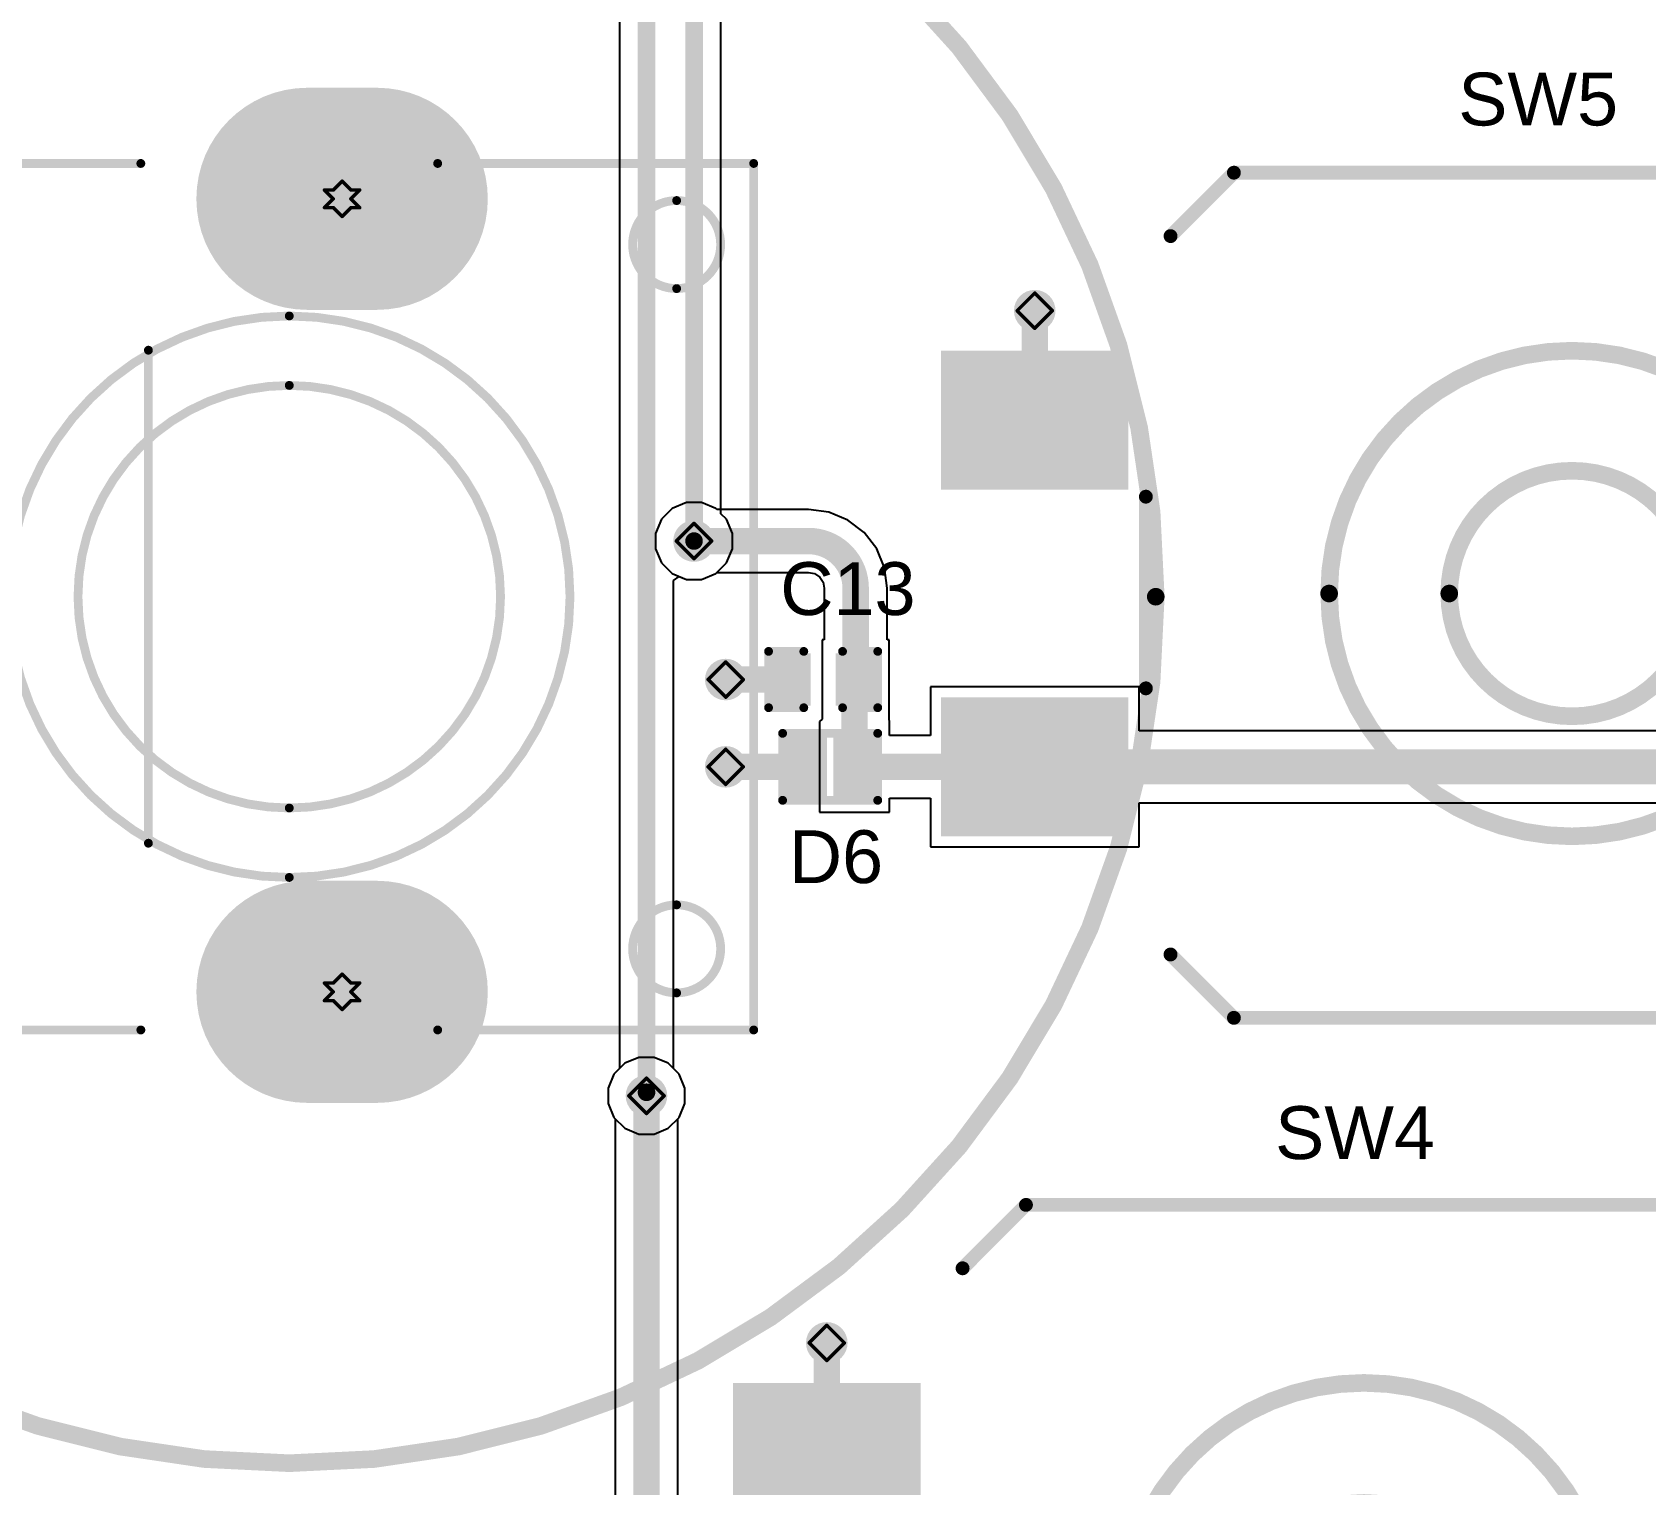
# Model space of a CAD drawing. Header units: inches. Extents: x -4 to 238, y -5 to 115.
# Drawn here: x 73.89 to 97.17, y 12.93 to 33.88 of the extents above; entities that cross this region are included whole.
import ezdxf

# ---------------------------------------------------------------- set-up
doc = ezdxf.new("R2010")
doc.units = ezdxf.units.IN
for name, color, linetype in [('Bottom Layer', 5, 'Continuous'), ('Bottom Solder', 6, 'Continuous'), ('Drill Drawing', 1, 'Continuous'), ('Mechanical 13', 56, 'Continuous'), ('Multi-Layer', 9, 'Continuous'), ('Pad Holes', 156, 'Continuous'), ('Top Layer', 1, 'Continuous'), ('Top Overlay', 2, 'Continuous'), ('Top Paste', 8, 'Continuous'), ('Top Solder', 216, 'Continuous'), ('Via Holes', 16, 'Continuous')]:
    doc.layers.add(name, color=color, linetype=linetype)
doc.styles.add('Arial', font='', dxfattribs={"height": 0.2})
doc.styles.get('Arial').set_extended_font_data('Arial')

# ---------------------------------------------------------------- blocks, each defined once
blk = doc.blocks.new('TL3300CF160Q__10')
at = {"layer": 'Top Layer'}
for points in [[(-6.5, 1.6), (-9, 1.6), (-9, 3.4), (-6.5, 3.4)], [(9, 1.6), (6.5, 1.6), (6.5, 3.4), (9, 3.4)], [(-6.5, -3.4), (-9, -3.4), (-9, -1.6), (-6.5, -1.6)], [(9, -3.4), (6.5, -3.4), (6.5, -1.6), (9, -1.6)]]:
    blk.add_hatch(color=1, dxfattribs=at).paths.add_polyline_path(points)
at = {"layer": 'Top Paste'}
for points in [[(-6.5, 1.6), (-9, 1.6), (-9, 3.4), (-6.5, 3.4)], [(9, 1.6), (6.5, 1.6), (6.5, 3.4), (9, 3.4)], [(-6.5, -3.4), (-9, -3.4), (-9, -1.6), (-6.5, -1.6)], [(9, -3.4), (6.5, -3.4), (6.5, -1.6), (9, -1.6)]]:
    blk.add_hatch(color=8, dxfattribs=at).paths.add_polyline_path(points)
at = {"layer": 'Top Solder'}
for points in [[(-6.398, 1.498), (-9.102, 1.498), (-9.102, 3.502), (-6.398, 3.502)], [(9.102, 1.498), (6.398, 1.498), (6.398, 3.502), (9.102, 3.502)], [(-6.398, -3.502), (-9.102, -3.502), (-9.102, -1.498), (-6.398, -1.498)], [(9.102, -3.502), (6.398, -3.502), (6.398, -1.498), (9.102, -1.498)]]:
    blk.add_hatch(color=216, dxfattribs=at).paths.add_polyline_path(points)
at = {"layer": 'Top Overlay'}
for points in [[(-4.953, 6.121, 0.2, 0.2, 0), (-5.867, 5.207, 0.2, 0.2, 0)], [(4.877, 6.121, 0.2, 0.2, 0), (-4.953, 6.121, 0.2, 0.2, 0)], [(5.791, 5.207, 0.2, 0.2, 0), (4.877, 6.121, 0.2, 0.2, 0)], [(-6.96, 3.785, 0.2, 0.2, 0), (-7.214, 3.785, 0.2, 0.2, 0)], [(-7.087, 3.658, 0.2, 0.2, 0), (-7.214, 3.785, 0.2, 0.2, 0)], [(-6.96, 3.785, 0.2, 0.2, 0), (-7.087, 3.658, 0.2, 0.2, 0)], [(-6.121, 1.342, 0.2, 0.2, 0), (-6.121, -1.295, 0.2, 0.2, 0)], [(6.147, 1.368, 0.2, 0.2, 0), (6.147, -1.397, 0.2, 0.2, 0)], [(-4.953, -6.071, 0.2, 0.2, 0), (-5.867, -5.156, 0.2, 0.2, 0)], [(5.791, -5.156, 0.2, 0.2, 0), (4.877, -6.071, 0.2, 0.2, 0)], [(4.877, -6.071, 0.2, 0.2, 0), (-4.953, -6.071, 0.2, 0.2, 0)]]:
    blk.add_lwpolyline(points, format="xyseb", dxfattribs=at)
for points in [[(-5.003, 6.121, 0.1, 0.1, 1), (-4.903, 6.121, 0.1, 0.1, 1)], [(-5.003, 6.121, 0.1, 0.1, 1), (-4.903, 6.121, 0.1, 0.1, 1)], [(4.827, 6.121, 0.1, 0.1, 1), (4.927, 6.121, 0.1, 0.1, 1)], [(4.827, 6.121, 0.1, 0.1, 1), (4.927, 6.121, 0.1, 0.1, 1)], [(-5.917, 5.207, 0.1, 0.1, 1), (-5.817, 5.207, 0.1, 0.1, 1)], [(5.741, 5.207, 0.1, 0.1, 1), (5.841, 5.207, 0.1, 0.1, 1)], [(-7.264, 3.785, 0.1, 0.1, 1), (-7.164, 3.785, 0.1, 0.1, 1)], [(-7.264, 3.785, 0.1, 0.1, 1), (-7.164, 3.785, 0.1, 0.1, 1)], [(-7.137, 3.658, 0.1, 0.1, 1), (-7.037, 3.658, 0.1, 0.1, 1)], [(-7.137, 3.658, 0.1, 0.1, 1), (-7.037, 3.658, 0.1, 0.1, 1)], [(-7.01, 3.785, 0.1, 0.1, 1), (-6.91, 3.785, 0.1, 0.1, 1)], [(-7.01, 3.785, 0.1, 0.1, 1), (-6.91, 3.785, 0.1, 0.1, 1)], [(3.503, 0, 0.254, 0.254, 1), (-3.503, 0, 0.254, 0.254, 1)], [(1.771, 0, 0.254, 0.254, 1), (-1.771, 0, 0.254, 0.254, 1)], [(-6.171, 1.342, 0.1, 0.1, 1), (-6.071, 1.342, 0.1, 0.1, 1)], [(6.097, 1.368, 0.1, 0.1, 1), (6.197, 1.368, 0.1, 0.1, 1)], [(-3.567, 0, 0.127, 0.127, 1), (-3.44, 0, 0.127, 0.127, 1)], [(-1.834, 0, 0.127, 0.127, 1), (-1.707, 0, 0.127, 0.127, 1)], [(1.707, 0, 0.127, 0.127, 1), (1.834, 0, 0.127, 0.127, 1)], [(3.44, 0, 0.127, 0.127, 1), (3.567, 0, 0.127, 0.127, 1)], [(-6.171, -1.295, 0.1, 0.1, 1), (-6.071, -1.295, 0.1, 0.1, 1)], [(6.097, -1.397, 0.1, 0.1, 1), (6.197, -1.397, 0.1, 0.1, 1)], [(-5.917, -5.156, 0.1, 0.1, 1), (-5.817, -5.156, 0.1, 0.1, 1)], [(5.741, -5.156, 0.1, 0.1, 1), (5.841, -5.156, 0.1, 0.1, 1)], [(-5.003, -6.071, 0.1, 0.1, 1), (-4.903, -6.071, 0.1, 0.1, 1)], [(-5.003, -6.071, 0.1, 0.1, 1), (-4.903, -6.071, 0.1, 0.1, 1)], [(4.827, -6.071, 0.1, 0.1, 1), (4.927, -6.071, 0.1, 0.1, 1)], [(4.827, -6.071, 0.1, 0.1, 1), (4.927, -6.071, 0.1, 0.1, 1)]]:
    blk.add_lwpolyline(points, format="xyseb", close=True, dxfattribs=at)
blk = doc.blocks.new('TL3300CF160Q__11')
at = {"layer": 'Top Layer'}
for points in [[(-6.5, 1.6), (-9, 1.6), (-9, 3.4), (-6.5, 3.4)], [(9, 1.6), (6.5, 1.6), (6.5, 3.4), (9, 3.4)], [(-6.5, -3.4), (-9, -3.4), (-9, -1.6), (-6.5, -1.6)], [(9, -3.4), (6.5, -3.4), (6.5, -1.6), (9, -1.6)]]:
    blk.add_hatch(color=1, dxfattribs=at).paths.add_polyline_path(points)
at = {"layer": 'Top Paste'}
for points in [[(-6.5, 1.6), (-9, 1.6), (-9, 3.4), (-6.5, 3.4)], [(9, 1.6), (6.5, 1.6), (6.5, 3.4), (9, 3.4)], [(-6.5, -3.4), (-9, -3.4), (-9, -1.6), (-6.5, -1.6)], [(9, -3.4), (6.5, -3.4), (6.5, -1.6), (9, -1.6)]]:
    blk.add_hatch(color=8, dxfattribs=at).paths.add_polyline_path(points)
at = {"layer": 'Top Solder'}
for points in [[(-6.398, 1.498), (-9.102, 1.498), (-9.102, 3.502), (-6.398, 3.502)], [(9.102, 1.498), (6.398, 1.498), (6.398, 3.502), (9.102, 3.502)], [(-6.398, -3.502), (-9.102, -3.502), (-9.102, -1.498), (-6.398, -1.498)], [(9.102, -3.502), (6.398, -3.502), (6.398, -1.498), (9.102, -1.498)]]:
    blk.add_hatch(color=216, dxfattribs=at).paths.add_polyline_path(points)
at = {"layer": 'Top Overlay'}
for points in [[(-4.953, 6.121, 0.2, 0.2, 0), (-5.867, 5.207, 0.2, 0.2, 0)], [(4.877, 6.121, 0.2, 0.2, 0), (-4.953, 6.121, 0.2, 0.2, 0)], [(5.791, 5.207, 0.2, 0.2, 0), (4.877, 6.121, 0.2, 0.2, 0)], [(-6.96, 3.785, 0.2, 0.2, 0), (-7.214, 3.785, 0.2, 0.2, 0)], [(-7.087, 3.658, 0.2, 0.2, 0), (-7.214, 3.785, 0.2, 0.2, 0)], [(-6.96, 3.785, 0.2, 0.2, 0), (-7.087, 3.658, 0.2, 0.2, 0)], [(-6.121, 1.342, 0.2, 0.2, 0), (-6.121, -1.295, 0.2, 0.2, 0)], [(6.147, 1.368, 0.2, 0.2, 0), (6.147, -1.397, 0.2, 0.2, 0)], [(-4.953, -6.071, 0.2, 0.2, 0), (-5.867, -5.156, 0.2, 0.2, 0)], [(5.791, -5.156, 0.2, 0.2, 0), (4.877, -6.071, 0.2, 0.2, 0)], [(4.877, -6.071, 0.2, 0.2, 0), (-4.953, -6.071, 0.2, 0.2, 0)]]:
    blk.add_lwpolyline(points, format="xyseb", dxfattribs=at)
for points in [[(-5.003, 6.121, 0.1, 0.1, 1), (-4.903, 6.121, 0.1, 0.1, 1)], [(-5.003, 6.121, 0.1, 0.1, 1), (-4.903, 6.121, 0.1, 0.1, 1)], [(4.827, 6.121, 0.1, 0.1, 1), (4.927, 6.121, 0.1, 0.1, 1)], [(4.827, 6.121, 0.1, 0.1, 1), (4.927, 6.121, 0.1, 0.1, 1)], [(-5.917, 5.207, 0.1, 0.1, 1), (-5.817, 5.207, 0.1, 0.1, 1)], [(5.741, 5.207, 0.1, 0.1, 1), (5.841, 5.207, 0.1, 0.1, 1)], [(-7.264, 3.785, 0.1, 0.1, 1), (-7.164, 3.785, 0.1, 0.1, 1)], [(-7.264, 3.785, 0.1, 0.1, 1), (-7.164, 3.785, 0.1, 0.1, 1)], [(-7.137, 3.658, 0.1, 0.1, 1), (-7.037, 3.658, 0.1, 0.1, 1)], [(-7.137, 3.658, 0.1, 0.1, 1), (-7.037, 3.658, 0.1, 0.1, 1)], [(-7.01, 3.785, 0.1, 0.1, 1), (-6.91, 3.785, 0.1, 0.1, 1)], [(-7.01, 3.785, 0.1, 0.1, 1), (-6.91, 3.785, 0.1, 0.1, 1)], [(3.503, 0, 0.254, 0.254, 1), (-3.503, 0, 0.254, 0.254, 1)], [(1.771, 0, 0.254, 0.254, 1), (-1.771, 0, 0.254, 0.254, 1)], [(-6.171, 1.342, 0.1, 0.1, 1), (-6.071, 1.342, 0.1, 0.1, 1)], [(6.097, 1.368, 0.1, 0.1, 1), (6.197, 1.368, 0.1, 0.1, 1)], [(-3.567, 0, 0.127, 0.127, 1), (-3.44, 0, 0.127, 0.127, 1)], [(-1.834, 0, 0.127, 0.127, 1), (-1.707, 0, 0.127, 0.127, 1)], [(1.707, 0, 0.127, 0.127, 1), (1.834, 0, 0.127, 0.127, 1)], [(3.44, 0, 0.127, 0.127, 1), (3.567, 0, 0.127, 0.127, 1)], [(-6.171, -1.295, 0.1, 0.1, 1), (-6.071, -1.295, 0.1, 0.1, 1)], [(6.097, -1.397, 0.1, 0.1, 1), (6.197, -1.397, 0.1, 0.1, 1)], [(-5.917, -5.156, 0.1, 0.1, 1), (-5.817, -5.156, 0.1, 0.1, 1)], [(5.741, -5.156, 0.1, 0.1, 1), (5.841, -5.156, 0.1, 0.1, 1)], [(-5.003, -6.071, 0.1, 0.1, 1), (-4.903, -6.071, 0.1, 0.1, 1)], [(-5.003, -6.071, 0.1, 0.1, 1), (-4.903, -6.071, 0.1, 0.1, 1)], [(4.827, -6.071, 0.1, 0.1, 1), (4.927, -6.071, 0.1, 0.1, 1)], [(4.827, -6.071, 0.1, 0.1, 1), (4.927, -6.071, 0.1, 0.1, 1)]]:
    blk.add_lwpolyline(points, format="xyseb", close=True, dxfattribs=at)
blk = doc.blocks.new('PEC11R_4215F_N0024_12')
at = {"layer": 'Bottom Layer'}
h = blk.add_hatch(color=5, dxfattribs=at)
edge = h.paths.add_edge_path()
edge.add_arc((-5.72, 4.25), 1.5, 0, 180)
edge.add_line((-7.22, 4.25), (-7.22, 3.25))
edge.add_arc((-5.72, 3.25), 1.5, 180, 360)
edge.add_line((-4.22, 3.25), (-4.22, 4.25))
h = blk.add_hatch(color=5, dxfattribs=at)
edge = h.paths.add_edge_path()
edge.add_arc((5.72, 3.25), 1.5, 180, 360)
edge.add_line((7.22, 3.25), (7.22, 4.25))
edge.add_arc((5.72, 4.25), 1.5, 0, 180)
edge.add_line((4.22, 4.25), (4.22, 3.25))
h = blk.add_hatch(color=5, dxfattribs=at)
edge = h.paths.add_edge_path()
edge.add_arc((-2.52, -3.75), 0.9, 0, 360)
h = blk.add_hatch(color=5, dxfattribs=at)
edge = h.paths.add_edge_path()
edge.add_arc((-0.02, -3.75), 0.9, 0, 360)
h = blk.add_hatch(color=5, dxfattribs=at)
edge = h.paths.add_edge_path()
edge.add_arc((2.52, -3.75), 0.9, 0, 360)
at = {"layer": 'Bottom Solder'}
h = blk.add_hatch(color=6, dxfattribs=at)
edge = h.paths.add_edge_path()
edge.add_arc((-5.72, 4.25), 1.602, 0, 180)
edge.add_line((-7.322, 4.25), (-7.322, 3.25))
edge.add_arc((-5.72, 3.25), 1.602, 180, 360)
edge.add_line((-4.118, 3.25), (-4.118, 4.25))
h = blk.add_hatch(color=6, dxfattribs=at)
edge = h.paths.add_edge_path()
edge.add_arc((5.72, 3.25), 1.602, 180, 360)
edge.add_line((7.322, 3.25), (7.322, 4.25))
edge.add_arc((5.72, 4.25), 1.602, 0, 180)
edge.add_line((4.118, 4.25), (4.118, 3.25))
h = blk.add_hatch(color=6, dxfattribs=at)
edge = h.paths.add_edge_path()
edge.add_arc((-2.52, -3.75), 1.002, 0, 360)
h = blk.add_hatch(color=6, dxfattribs=at)
edge = h.paths.add_edge_path()
edge.add_arc((-0.02, -3.75), 1.002, 0, 360)
h = blk.add_hatch(color=6, dxfattribs=at)
edge = h.paths.add_edge_path()
edge.add_arc((2.52, -3.75), 1.002, 0, 360)
at = {"layer": 'Multi-Layer'}
h = blk.add_hatch(color=9, dxfattribs=at)
edge = h.paths.add_edge_path()
edge.add_arc((-5.72, 4.25), 1.5, 0, 180)
edge.add_line((-7.22, 4.25), (-7.22, 3.25))
edge.add_arc((-5.72, 3.25), 1.5, 180, 360)
edge.add_line((-4.22, 3.25), (-4.22, 4.25))
h = blk.add_hatch(color=9, dxfattribs=at)
edge = h.paths.add_edge_path()
edge.add_arc((5.72, 3.25), 1.5, 180, 360)
edge.add_line((7.22, 3.25), (7.22, 4.25))
edge.add_arc((5.72, 4.25), 1.5, 0, 180)
edge.add_line((4.22, 4.25), (4.22, 3.25))
h = blk.add_hatch(color=9, dxfattribs=at)
edge = h.paths.add_edge_path()
edge.add_arc((-2.52, -3.75), 0.9, 0, 360)
h = blk.add_hatch(color=9, dxfattribs=at)
edge = h.paths.add_edge_path()
edge.add_arc((-0.02, -3.75), 0.9, 0, 360)
h = blk.add_hatch(color=9, dxfattribs=at)
edge = h.paths.add_edge_path()
edge.add_arc((2.52, -3.75), 0.9, 0, 360)
at = {"layer": 'Pad Holes'}
h = blk.add_hatch(color=7, dxfattribs=at)
edge = h.paths.add_edge_path()
edge.add_arc((-5.72, 4.15), 1.1, 0, 180)
edge.add_line((-6.82, 4.15), (-6.82, 3.35))
edge.add_arc((-5.72, 3.35), 1.1, 180, 360)
edge.add_line((-4.62, 3.35), (-4.62, 4.15))
h = blk.add_hatch(color=7, dxfattribs=at)
edge = h.paths.add_edge_path()
edge.add_arc((5.72, 3.35), 1.1, 180, 360)
edge.add_line((6.82, 3.35), (6.82, 4.15))
edge.add_arc((5.72, 4.15), 1.1, 0, 180)
edge.add_line((4.62, 4.15), (4.62, 3.35))
h = blk.add_hatch(color=7, dxfattribs=at)
edge = h.paths.add_edge_path()
edge.add_arc((-2.52, -3.75), 0.6, 0, 360)
h = blk.add_hatch(color=7, dxfattribs=at)
edge = h.paths.add_edge_path()
edge.add_arc((-0.02, -3.75), 0.6, 0, 360)
h = blk.add_hatch(color=7, dxfattribs=at)
edge = h.paths.add_edge_path()
edge.add_arc((2.52, -3.75), 0.6, 0, 360)
at = {"layer": 'Top Layer'}
h = blk.add_hatch(color=1, dxfattribs=at)
edge = h.paths.add_edge_path()
edge.add_arc((-5.72, 4.25), 1.5, 0, 180)
edge.add_line((-7.22, 4.25), (-7.22, 3.25))
edge.add_arc((-5.72, 3.25), 1.5, 180, 360)
edge.add_line((-4.22, 3.25), (-4.22, 4.25))
h = blk.add_hatch(color=1, dxfattribs=at)
edge = h.paths.add_edge_path()
edge.add_arc((5.72, 3.25), 1.5, 180, 360)
edge.add_line((7.22, 3.25), (7.22, 4.25))
edge.add_arc((5.72, 4.25), 1.5, 0, 180)
edge.add_line((4.22, 4.25), (4.22, 3.25))
h = blk.add_hatch(color=1, dxfattribs=at)
edge = h.paths.add_edge_path()
edge.add_arc((-2.52, -3.75), 0.9, 0, 360)
h = blk.add_hatch(color=1, dxfattribs=at)
edge = h.paths.add_edge_path()
edge.add_arc((-0.02, -3.75), 0.9, 0, 360)
h = blk.add_hatch(color=1, dxfattribs=at)
edge = h.paths.add_edge_path()
edge.add_arc((2.52, -3.75), 0.9, 0, 360)
at = {"layer": 'Top Solder'}
h = blk.add_hatch(color=216, dxfattribs=at)
edge = h.paths.add_edge_path()
edge.add_arc((-5.72, 4.25), 1.602, 0, 180)
edge.add_line((-7.322, 4.25), (-7.322, 3.25))
edge.add_arc((-5.72, 3.25), 1.602, 180, 360)
edge.add_line((-4.118, 3.25), (-4.118, 4.25))
h = blk.add_hatch(color=216, dxfattribs=at)
edge = h.paths.add_edge_path()
edge.add_arc((5.72, 3.25), 1.602, 180, 360)
edge.add_line((7.322, 3.25), (7.322, 4.25))
edge.add_arc((5.72, 4.25), 1.602, 0, 180)
edge.add_line((4.118, 4.25), (4.118, 3.25))
h = blk.add_hatch(color=216, dxfattribs=at)
edge = h.paths.add_edge_path()
edge.add_arc((-2.52, -3.75), 1.002, 0, 360)
h = blk.add_hatch(color=216, dxfattribs=at)
edge = h.paths.add_edge_path()
edge.add_arc((-0.02, -3.75), 1.002, 0, 360)
h = blk.add_hatch(color=216, dxfattribs=at)
edge = h.paths.add_edge_path()
edge.add_arc((2.52, -3.75), 1.002, 0, 360)
at = {"layer": 'Top Overlay'}
for points in [[(6.27, 9.688, 0.127, 0.127, 0), (-6.23, 9.688, 0.127, 0.127, 0)], [(-6.23, 5.129, 0.127, 0.127, 0), (-6.23, 9.688, 0.127, 0.127, 0)], [(6.27, 5.129, 0.127, 0.127, 0), (6.27, 9.688, 0.127, 0.127, 0)], [(3.576, 0.956, 0.127, 0.127, 0), (-3.536, 0.956, 0.127, 0.127, 0)], [(-6.23, -3.712, 0.127, 0.127, 0), (-6.23, 0.847, 0.127, 0.127, 0)], [(6.27, -3.712, 0.127, 0.127, 0), (6.27, 0.847, 0.127, 0.127, 0)], [(-3.658, -3.712, 0.127, 0.127, 0), (-6.23, -3.712, 0.127, 0.127, 0)], [(6.27, -3.712, 0.127, 0.127, 0), (3.886, -3.712, 0.127, 0.127, 0)]]:
    blk.add_lwpolyline(points, format="xyseb", dxfattribs=at)
for points in [[(-6.262, 9.688, 0.0635, 0.0635, 1), (-6.198, 9.688, 0.0635, 0.0635, 1)], [(-6.262, 9.688, 0.0635, 0.0635, 1), (-6.198, 9.688, 0.0635, 0.0635, 1)], [(6.238, 9.688, 0.0635, 0.0635, 1), (6.302, 9.688, 0.0635, 0.0635, 1)], [(6.238, 9.688, 0.0635, 0.0635, 1), (6.302, 9.688, 0.0635, 0.0635, 1)], [(-4.425, 8.576, 0.127, 0.127, 1), (-5.695, 8.576, 0.127, 0.127, 1)], [(5.735, 8.576, 0.127, 0.127, 1), (4.465, 8.576, 0.127, 0.127, 1)], [(-5.727, 8.576, 0.0635, 0.0635, 1), (-5.663, 8.576, 0.0635, 0.0635, 1)], [(-4.457, 8.576, 0.0635, 0.0635, 1), (-4.393, 8.576, 0.0635, 0.0635, 1)], [(4.433, 8.576, 0.0635, 0.0635, 1), (4.497, 8.576, 0.0635, 0.0635, 1)], [(5.703, 8.576, 0.0635, 0.0635, 1), (5.767, 8.576, 0.0635, 0.0635, 1)], [(4.07, 2.988, 0.127, 0.127, 1), (-4.03, 2.988, 0.127, 0.127, 1)], [(3.068, 2.988, 0.127, 0.127, 1), (-3.028, 2.988, 0.127, 0.127, 1)], [(-6.262, 5.129, 0.0635, 0.0635, 1), (-6.198, 5.129, 0.0635, 0.0635, 1)], [(6.238, 5.129, 0.0635, 0.0635, 1), (6.302, 5.129, 0.0635, 0.0635, 1)], [(-4.062, 2.988, 0.0635, 0.0635, 1), (-3.998, 2.988, 0.0635, 0.0635, 1)], [(-3.06, 2.988, 0.0635, 0.0635, 1), (-2.996, 2.988, 0.0635, 0.0635, 1)], [(3.036, 2.988, 0.0635, 0.0635, 1), (3.1, 2.988, 0.0635, 0.0635, 1)], [(4.038, 2.988, 0.0635, 0.0635, 1), (4.102, 2.988, 0.0635, 0.0635, 1)], [(-3.568, 0.956, 0.0635, 0.0635, 1), (-3.504, 0.956, 0.0635, 0.0635, 1)], [(3.544, 0.956, 0.0635, 0.0635, 1), (3.608, 0.956, 0.0635, 0.0635, 1)], [(-6.262, 0.847, 0.0635, 0.0635, 1), (-6.198, 0.847, 0.0635, 0.0635, 1)], [(6.238, 0.847, 0.0635, 0.0635, 1), (6.302, 0.847, 0.0635, 0.0635, 1)], [(-4.425, -2.6, 0.127, 0.127, 1), (-5.695, -2.6, 0.127, 0.127, 1)], [(5.735, -2.6, 0.127, 0.127, 1), (4.465, -2.6, 0.127, 0.127, 1)], [(-5.727, -2.6, 0.0635, 0.0635, 1), (-5.663, -2.6, 0.0635, 0.0635, 1)], [(-4.457, -2.6, 0.0635, 0.0635, 1), (-4.393, -2.6, 0.0635, 0.0635, 1)], [(4.433, -2.6, 0.0635, 0.0635, 1), (4.497, -2.6, 0.0635, 0.0635, 1)], [(5.703, -2.6, 0.0635, 0.0635, 1), (5.767, -2.6, 0.0635, 0.0635, 1)], [(-6.262, -3.712, 0.0635, 0.0635, 1), (-6.198, -3.712, 0.0635, 0.0635, 1)], [(-6.262, -3.712, 0.0635, 0.0635, 1), (-6.198, -3.712, 0.0635, 0.0635, 1)], [(-3.689, -3.712, 0.0635, 0.0635, 1), (-3.626, -3.712, 0.0635, 0.0635, 1)], [(3.854, -3.712, 0.0635, 0.0635, 1), (3.918, -3.712, 0.0635, 0.0635, 1)], [(6.238, -3.712, 0.0635, 0.0635, 1), (6.302, -3.712, 0.0635, 0.0635, 1)], [(6.238, -3.712, 0.0635, 0.0635, 1), (6.302, -3.712, 0.0635, 0.0635, 1)]]:
    blk.add_lwpolyline(points, format="xyseb", close=True, dxfattribs=at)
blk = doc.blocks.new('SOD_882_B__D___________61')
at = {"layer": 'Top Layer'}
for points in [[(-0.1, -0.4), (-0.6, -0.4), (-0.6, 0.4), (-0.1, 0.4)], [(0.6, -0.4), (0.1, -0.4), (0.1, 0.4), (0.6, 0.4)]]:
    blk.add_hatch(color=1, dxfattribs=at).paths.add_polyline_path(points)
at = {"layer": 'Top Paste'}
for points in [[(-0.1, -0.4), (-0.6, -0.4), (-0.6, 0.4), (-0.1, 0.4)], [(0.6, -0.4), (0.1, -0.4), (0.1, 0.4), (0.6, 0.4)]]:
    blk.add_hatch(color=8, dxfattribs=at).paths.add_polyline_path(points)
at = {"layer": 'Top Solder'}
for points in [[(-0.045, -0.455), (-0.655, -0.455), (-0.655, 0.455), (-0.045, 0.455)], [(0.655, -0.455), (0.045, -0.455), (0.045, 0.455), (0.655, 0.455)]]:
    blk.add_hatch(color=216, dxfattribs=at).paths.add_polyline_path(points)
at = {"layer": 'Top Overlay'}
for points in [[(-0.686, 0.483, 0.127, 0.127, 0), (0.686, 0.483, 0.127, 0.127, 0)], [(-0.686, -0.483, 0.127, 0.127, 0), (-0.686, 0.483, 0.127, 0.127, 0)], [(0.686, -0.483, 0.127, 0.127, 0), (0.686, 0.483, 0.127, 0.127, 0)], [(-0.686, -0.483, 0.127, 0.127, 0), (0.686, -0.483, 0.127, 0.127, 0)]]:
    blk.add_lwpolyline(points, format="xyseb", dxfattribs=at)
for points in [[(-0.718, 0.483, 0.0635, 0.0635, 1), (-0.654, 0.483, 0.0635, 0.0635, 1)], [(-0.718, 0.483, 0.0635, 0.0635, 1), (-0.654, 0.483, 0.0635, 0.0635, 1)], [(0.654, 0.483, 0.0635, 0.0635, 1), (0.718, 0.483, 0.0635, 0.0635, 1)], [(0.654, 0.483, 0.0635, 0.0635, 1), (0.718, 0.483, 0.0635, 0.0635, 1)], [(-0.718, -0.483, 0.0635, 0.0635, 1), (-0.654, -0.483, 0.0635, 0.0635, 1)], [(-0.718, -0.483, 0.0635, 0.0635, 1), (-0.654, -0.483, 0.0635, 0.0635, 1)], [(0.654, -0.483, 0.0635, 0.0635, 1), (0.718, -0.483, 0.0635, 0.0635, 1)], [(0.654, -0.483, 0.0635, 0.0635, 1), (0.718, -0.483, 0.0635, 0.0635, 1)]]:
    blk.add_lwpolyline(points, format="xyseb", close=True, dxfattribs=at)
blk = doc.blocks.new('C___0402_69')
at = {"layer": 'Top Layer'}
for points in [[(-0.699, -0.318), (-0.699, 0.318), (-0.241, 0.318), (-0.241, -0.318)], [(0.241, -0.318), (0.241, 0.318), (0.699, 0.318), (0.699, -0.318)]]:
    blk.add_hatch(color=1, dxfattribs=at).paths.add_polyline_path(points)
at = {"layer": 'Top Paste'}
for points in [[(-0.699, -0.318), (-0.699, 0.318), (-0.241, 0.318), (-0.241, -0.318)], [(0.241, -0.318), (0.241, 0.318), (0.699, 0.318), (0.699, -0.318)]]:
    blk.add_hatch(color=8, dxfattribs=at).paths.add_polyline_path(points)
at = {"layer": 'Top Solder'}
for points in [[(-0.759, -0.377), (-0.759, 0.377), (-0.181, 0.377), (-0.181, -0.377)], [(0.181, -0.377), (0.181, 0.377), (0.758, 0.377), (0.758, -0.377)]]:
    blk.add_hatch(color=216, dxfattribs=at).paths.add_polyline_path(points)
at = {"layer": 'Top Overlay'}
for points in [[(-0.787, 0.406, 0.127, 0.127, 0), (-0.279, 0.406, 0.127, 0.127, 0)], [(-0.787, -0.406, 0.127, 0.127, 0), (-0.787, 0.406, 0.127, 0.127, 0)], [(0.279, 0.406, 0.127, 0.127, 0), (0.787, 0.406, 0.127, 0.127, 0)], [(0.787, -0.406, 0.127, 0.127, 0), (0.787, 0.406, 0.127, 0.127, 0)], [(-0.787, -0.406, 0.127, 0.127, 0), (-0.279, -0.406, 0.127, 0.127, 0)], [(0.279, -0.406, 0.127, 0.127, 0), (0.787, -0.406, 0.127, 0.127, 0)]]:
    blk.add_lwpolyline(points, format="xyseb", dxfattribs=at)
for points in [[(-0.819, 0.406, 0.0635, 0.0635, 1), (-0.756, 0.406, 0.0635, 0.0635, 1)], [(-0.819, 0.406, 0.0635, 0.0635, 1), (-0.756, 0.406, 0.0635, 0.0635, 1)], [(-0.311, 0.406, 0.0635, 0.0635, 1), (-0.248, 0.406, 0.0635, 0.0635, 1)], [(0.248, 0.406, 0.0635, 0.0635, 1), (0.311, 0.406, 0.0635, 0.0635, 1)], [(0.756, 0.406, 0.0635, 0.0635, 1), (0.819, 0.406, 0.0635, 0.0635, 1)], [(0.756, 0.406, 0.0635, 0.0635, 1), (0.819, 0.406, 0.0635, 0.0635, 1)], [(-0.819, -0.406, 0.0635, 0.0635, 1), (-0.756, -0.406, 0.0635, 0.0635, 1)], [(-0.819, -0.406, 0.0635, 0.0635, 1), (-0.756, -0.406, 0.0635, 0.0635, 1)], [(-0.311, -0.406, 0.0635, 0.0635, 1), (-0.248, -0.406, 0.0635, 0.0635, 1)], [(0.248, -0.406, 0.0635, 0.0635, 1), (0.311, -0.406, 0.0635, 0.0635, 1)], [(0.756, -0.406, 0.0635, 0.0635, 1), (0.819, -0.406, 0.0635, 0.0635, 1)], [(0.756, -0.406, 0.0635, 0.0635, 1), (0.819, -0.406, 0.0635, 0.0635, 1)]]:
    blk.add_lwpolyline(points, format="xyseb", close=True, dxfattribs=at)

msp = doc.modelspace()

# ---------------------------------------------------------------- hatches: boundary and pattern name
at = {"layer": 'Bottom Layer'}
h = msp.add_hatch(color=5, dxfattribs=at)
edge = h.paths.add_edge_path()
edge.add_arc((88.354, 29.866), 0.3, 0, 360)
h = msp.add_hatch(color=5, dxfattribs=at)
edge = h.paths.add_edge_path()
edge.add_arc((83.439, 26.543), 0.3, 0, 360)
h = msp.add_hatch(color=5, dxfattribs=at)
edge = h.paths.add_edge_path()
edge.add_arc((83.896, 24.545), 0.3, 0, 360)
h = msp.add_hatch(color=5, dxfattribs=at)
edge = h.paths.add_edge_path()
edge.add_arc((83.896, 23.286), 0.3, 0, 360)
h = msp.add_hatch(color=5, dxfattribs=at)
edge = h.paths.add_edge_path()
edge.add_arc((82.753, 18.54), 0.3, 0, 360)
h = msp.add_hatch(color=5, dxfattribs=at)
edge = h.paths.add_edge_path()
edge.add_arc((85.354, 14.976), 0.3, 0, 360)
at = {"layer": 'Top Layer'}
h = msp.add_hatch(color=1, dxfattribs=at)
edge = h.paths.add_edge_path()
edge.add_arc((88.354, 29.866), 0.3, 0, 360)
h = msp.add_hatch(color=1, dxfattribs=at)
edge = h.paths.add_edge_path()
edge.add_arc((83.439, 26.543), 0.3, 0, 360)
h = msp.add_hatch(color=1, dxfattribs=at)
edge = h.paths.add_edge_path()
edge.add_arc((83.896, 24.545), 0.3, 0, 360)
h = msp.add_hatch(color=1, dxfattribs=at)
edge = h.paths.add_edge_path()
edge.add_arc((83.896, 23.286), 0.3, 0, 360)
h = msp.add_hatch(color=1, dxfattribs=at)
edge = h.paths.add_edge_path()
edge.add_arc((82.753, 18.54), 0.3, 0, 360)
h = msp.add_hatch(color=1, dxfattribs=at)
edge = h.paths.add_edge_path()
edge.add_arc((85.354, 14.976), 0.3, 0, 360)
at = {"layer": 'Via Holes'}
h = msp.add_hatch(color=7, dxfattribs=at)
edge = h.paths.add_edge_path()
edge.add_arc((88.354, 29.866), 0.15, 0, 360)
h = msp.add_hatch(color=7, dxfattribs=at)
edge = h.paths.add_edge_path()
edge.add_arc((83.439, 26.543), 0.15, 0, 360)
h = msp.add_hatch(color=7, dxfattribs=at)
edge = h.paths.add_edge_path()
edge.add_arc((83.896, 24.545), 0.15, 0, 360)
h = msp.add_hatch(color=7, dxfattribs=at)
edge = h.paths.add_edge_path()
edge.add_arc((83.896, 23.286), 0.15, 0, 360)
h = msp.add_hatch(color=7, dxfattribs=at)
edge = h.paths.add_edge_path()
edge.add_arc((82.753, 18.54), 0.15, 0, 360)
h = msp.add_hatch(color=7, dxfattribs=at)
edge = h.paths.add_edge_path()
edge.add_arc((85.354, 14.976), 0.15, 0, 360)

# ---------------------------------------------------------------- linework, layer by layer
at = {"layer": 'Bottom Layer'}
for p, q in [((83.827, 26.938), (83.827, 45.705)), ((82.365, 45.142), (82.365, 18.935)), ((83.909, 26.857), (83.827, 26.938)), ((83.993, 26.653), (83.909, 26.857)), ((83.993, 26.433), (83.993, 26.653)), ((83.909, 26.229), (83.993, 26.433)), ((83.549, 25.989), (83.753, 26.073)), ((83.753, 26.073), (83.909, 26.229)), ((83.142, 25.975), (83.226, 26.032)), ((83.142, 18.935), (83.142, 25.975)), ((83.226, 26.032), (83.329, 25.989)), ((83.329, 25.989), (83.549, 25.989)), ((82.284, 18.854), (82.199, 18.651)), ((82.365, 18.935), (82.284, 18.854)), ((83.223, 18.854), (83.142, 18.935)), ((83.307, 18.651), (83.223, 18.854)), ((82.199, 18.651), (82.199, 18.43)), ((83.307, 18.43), (83.307, 18.651)), ((82.199, 18.43), (82.284, 18.227)), ((83.223, 18.227), (83.307, 18.43)), ((82.284, 18.227), (82.439, 18.071)), ((83.067, 18.071), (83.223, 18.227)), ((82.439, 18.071), (82.643, 17.986)), ((82.643, 17.986), (82.863, 17.986)), ((82.863, 17.986), (83.067, 18.071))]:
    msp.add_line(p, q, dxfattribs=at)
for points in [[(83.439, 26.543, 0.254, 0.254, 0), (83.439, 45.705, 0.254, 0.254, 0)], [(82.753, 18.591, 0.254, 0.254, 0), (82.753, 45.142, 0.254, 0.254, 0)]]:
    msp.add_lwpolyline(points, format="xyseb", dxfattribs=at)
for points in [[(83.376, 26.543, 0.127, 0.127, 1), (83.502, 26.543, 0.127, 0.127, 1)], [(82.69, 18.591, 0.127, 0.127, 1), (82.817, 18.591, 0.127, 0.127, 1)]]:
    msp.add_lwpolyline(points, format="xyseb", close=True, dxfattribs=at)
at = {"layer": 'Drill Drawing'}
for points in [[(78.235, 31.607, 0.0508, 0.0508, 0), (78.362, 31.734, 0.0508, 0.0508, 0)], [(78.362, 31.734, 0.0508, 0.0508, 0), (78.489, 31.607, 0.0508, 0.0508, 0)], [(78.108, 31.607, 0.0508, 0.0508, 0), (78.235, 31.48, 0.0508, 0.0508, 0)], [(78.108, 31.607, 0.0508, 0.0508, 0), (78.235, 31.607, 0.0508, 0.0508, 0)], [(78.108, 31.353, 0.0508, 0.0508, 0), (78.235, 31.48, 0.0508, 0.0508, 0)], [(78.489, 31.607, 0.0508, 0.0508, 0), (78.616, 31.607, 0.0508, 0.0508, 0)], [(78.489, 31.48, 0.0508, 0.0508, 0), (78.616, 31.607, 0.0508, 0.0508, 0)], [(78.489, 31.48, 0.0508, 0.0508, 0), (78.616, 31.353, 0.0508, 0.0508, 0)], [(78.108, 31.353, 0.0508, 0.0508, 0), (78.235, 31.353, 0.0508, 0.0508, 0)], [(78.235, 31.353, 0.0508, 0.0508, 0), (78.362, 31.226, 0.0508, 0.0508, 0)], [(78.362, 31.226, 0.0508, 0.0508, 0), (78.489, 31.353, 0.0508, 0.0508, 0)], [(78.489, 31.353, 0.0508, 0.0508, 0), (78.616, 31.353, 0.0508, 0.0508, 0)], [(88.1, 29.866, 0.0508, 0.0508, 0), (88.354, 30.12, 0.0508, 0.0508, 0)], [(88.354, 30.12, 0.0508, 0.0508, 0), (88.608, 29.866, 0.0508, 0.0508, 0)], [(88.1, 29.866, 0.0508, 0.0508, 0), (88.354, 29.612, 0.0508, 0.0508, 0)], [(88.354, 29.612, 0.0508, 0.0508, 0), (88.608, 29.866, 0.0508, 0.0508, 0)], [(83.185, 26.543, 0.0508, 0.0508, 0), (83.439, 26.797, 0.0508, 0.0508, 0)], [(83.439, 26.797, 0.0508, 0.0508, 0), (83.693, 26.543, 0.0508, 0.0508, 0)], [(83.185, 26.543, 0.0508, 0.0508, 0), (83.439, 26.289, 0.0508, 0.0508, 0)], [(83.439, 26.289, 0.0508, 0.0508, 0), (83.693, 26.543, 0.0508, 0.0508, 0)], [(83.642, 24.545, 0.0508, 0.0508, 0), (83.896, 24.799, 0.0508, 0.0508, 0)], [(83.896, 24.799, 0.0508, 0.0508, 0), (84.15, 24.545, 0.0508, 0.0508, 0)], [(83.642, 24.545, 0.0508, 0.0508, 0), (83.896, 24.291, 0.0508, 0.0508, 0)], [(83.896, 24.291, 0.0508, 0.0508, 0), (84.15, 24.545, 0.0508, 0.0508, 0)], [(83.642, 23.286, 0.0508, 0.0508, 0), (83.896, 23.54, 0.0508, 0.0508, 0)], [(83.896, 23.54, 0.0508, 0.0508, 0), (84.15, 23.286, 0.0508, 0.0508, 0)], [(83.642, 23.286, 0.0508, 0.0508, 0), (83.896, 23.032, 0.0508, 0.0508, 0)], [(83.896, 23.032, 0.0508, 0.0508, 0), (84.15, 23.286, 0.0508, 0.0508, 0)], [(78.235, 20.167, 0.0508, 0.0508, 0), (78.362, 20.294, 0.0508, 0.0508, 0)], [(78.362, 20.294, 0.0508, 0.0508, 0), (78.489, 20.167, 0.0508, 0.0508, 0)], [(78.108, 20.167, 0.0508, 0.0508, 0), (78.235, 20.04, 0.0508, 0.0508, 0)], [(78.108, 20.167, 0.0508, 0.0508, 0), (78.235, 20.167, 0.0508, 0.0508, 0)], [(78.108, 19.913, 0.0508, 0.0508, 0), (78.235, 20.04, 0.0508, 0.0508, 0)], [(78.489, 20.167, 0.0508, 0.0508, 0), (78.616, 20.167, 0.0508, 0.0508, 0)], [(78.489, 20.04, 0.0508, 0.0508, 0), (78.616, 20.167, 0.0508, 0.0508, 0)], [(78.489, 20.04, 0.0508, 0.0508, 0), (78.616, 19.913, 0.0508, 0.0508, 0)], [(78.108, 19.913, 0.0508, 0.0508, 0), (78.235, 19.913, 0.0508, 0.0508, 0)], [(78.235, 19.913, 0.0508, 0.0508, 0), (78.362, 19.786, 0.0508, 0.0508, 0)], [(78.362, 19.786, 0.0508, 0.0508, 0), (78.489, 19.913, 0.0508, 0.0508, 0)], [(78.489, 19.913, 0.0508, 0.0508, 0), (78.616, 19.913, 0.0508, 0.0508, 0)], [(82.499, 18.54, 0.0508, 0.0508, 0), (82.753, 18.794, 0.0508, 0.0508, 0)], [(82.753, 18.794, 0.0508, 0.0508, 0), (83.007, 18.54, 0.0508, 0.0508, 0)], [(82.499, 18.54, 0.0508, 0.0508, 0), (82.753, 18.286, 0.0508, 0.0508, 0)], [(82.753, 18.286, 0.0508, 0.0508, 0), (83.007, 18.54, 0.0508, 0.0508, 0)], [(85.1, 14.976, 0.0508, 0.0508, 0), (85.354, 15.23, 0.0508, 0.0508, 0)], [(85.354, 15.23, 0.0508, 0.0508, 0), (85.608, 14.976, 0.0508, 0.0508, 0)], [(85.1, 14.976, 0.0508, 0.0508, 0), (85.354, 14.722, 0.0508, 0.0508, 0)], [(85.354, 14.722, 0.0508, 0.0508, 0), (85.608, 14.976, 0.0508, 0.0508, 0)]]:
    msp.add_lwpolyline(points, format="xyseb", dxfattribs=at)
for points in [[(78.349, 31.734, 0.0254, 0.0254, 1), (78.375, 31.734, 0.0254, 0.0254, 1)], [(78.349, 31.734, 0.0254, 0.0254, 1), (78.375, 31.734, 0.0254, 0.0254, 1)], [(78.095, 31.607, 0.0254, 0.0254, 1), (78.121, 31.607, 0.0254, 0.0254, 1)], [(78.095, 31.607, 0.0254, 0.0254, 1), (78.121, 31.607, 0.0254, 0.0254, 1)], [(78.222, 31.607, 0.0254, 0.0254, 1), (78.248, 31.607, 0.0254, 0.0254, 1)], [(78.222, 31.607, 0.0254, 0.0254, 1), (78.248, 31.607, 0.0254, 0.0254, 1)], [(78.222, 31.48, 0.0254, 0.0254, 1), (78.248, 31.48, 0.0254, 0.0254, 1)], [(78.222, 31.48, 0.0254, 0.0254, 1), (78.248, 31.48, 0.0254, 0.0254, 1)], [(78.476, 31.607, 0.0254, 0.0254, 1), (78.502, 31.607, 0.0254, 0.0254, 1)], [(78.476, 31.607, 0.0254, 0.0254, 1), (78.502, 31.607, 0.0254, 0.0254, 1)], [(78.476, 31.48, 0.0254, 0.0254, 1), (78.502, 31.48, 0.0254, 0.0254, 1)], [(78.476, 31.48, 0.0254, 0.0254, 1), (78.502, 31.48, 0.0254, 0.0254, 1)], [(78.603, 31.607, 0.0254, 0.0254, 1), (78.629, 31.607, 0.0254, 0.0254, 1)], [(78.603, 31.607, 0.0254, 0.0254, 1), (78.629, 31.607, 0.0254, 0.0254, 1)], [(78.095, 31.353, 0.0254, 0.0254, 1), (78.121, 31.353, 0.0254, 0.0254, 1)], [(78.095, 31.353, 0.0254, 0.0254, 1), (78.121, 31.353, 0.0254, 0.0254, 1)], [(78.222, 31.353, 0.0254, 0.0254, 1), (78.248, 31.353, 0.0254, 0.0254, 1)], [(78.222, 31.353, 0.0254, 0.0254, 1), (78.248, 31.353, 0.0254, 0.0254, 1)], [(78.349, 31.226, 0.0254, 0.0254, 1), (78.375, 31.226, 0.0254, 0.0254, 1)], [(78.349, 31.226, 0.0254, 0.0254, 1), (78.375, 31.226, 0.0254, 0.0254, 1)], [(78.476, 31.353, 0.0254, 0.0254, 1), (78.502, 31.353, 0.0254, 0.0254, 1)], [(78.476, 31.353, 0.0254, 0.0254, 1), (78.502, 31.353, 0.0254, 0.0254, 1)], [(78.603, 31.353, 0.0254, 0.0254, 1), (78.629, 31.353, 0.0254, 0.0254, 1)], [(78.603, 31.353, 0.0254, 0.0254, 1), (78.629, 31.353, 0.0254, 0.0254, 1)], [(88.342, 30.12, 0.0254, 0.0254, 1), (88.367, 30.12, 0.0254, 0.0254, 1)], [(88.342, 30.12, 0.0254, 0.0254, 1), (88.367, 30.12, 0.0254, 0.0254, 1)], [(88.088, 29.866, 0.0254, 0.0254, 1), (88.113, 29.866, 0.0254, 0.0254, 1)], [(88.088, 29.866, 0.0254, 0.0254, 1), (88.113, 29.866, 0.0254, 0.0254, 1)], [(88.596, 29.866, 0.0254, 0.0254, 1), (88.621, 29.866, 0.0254, 0.0254, 1)], [(88.596, 29.866, 0.0254, 0.0254, 1), (88.621, 29.866, 0.0254, 0.0254, 1)], [(88.342, 29.612, 0.0254, 0.0254, 1), (88.367, 29.612, 0.0254, 0.0254, 1)], [(88.342, 29.612, 0.0254, 0.0254, 1), (88.367, 29.612, 0.0254, 0.0254, 1)], [(83.426, 26.797, 0.0254, 0.0254, 1), (83.452, 26.797, 0.0254, 0.0254, 1)], [(83.426, 26.797, 0.0254, 0.0254, 1), (83.452, 26.797, 0.0254, 0.0254, 1)], [(83.172, 26.543, 0.0254, 0.0254, 1), (83.198, 26.543, 0.0254, 0.0254, 1)], [(83.172, 26.543, 0.0254, 0.0254, 1), (83.198, 26.543, 0.0254, 0.0254, 1)], [(83.68, 26.543, 0.0254, 0.0254, 1), (83.706, 26.543, 0.0254, 0.0254, 1)], [(83.68, 26.543, 0.0254, 0.0254, 1), (83.706, 26.543, 0.0254, 0.0254, 1)], [(83.426, 26.289, 0.0254, 0.0254, 1), (83.452, 26.289, 0.0254, 0.0254, 1)], [(83.426, 26.289, 0.0254, 0.0254, 1), (83.452, 26.289, 0.0254, 0.0254, 1)], [(83.883, 24.799, 0.0254, 0.0254, 1), (83.909, 24.799, 0.0254, 0.0254, 1)], [(83.883, 24.799, 0.0254, 0.0254, 1), (83.909, 24.799, 0.0254, 0.0254, 1)], [(83.629, 24.545, 0.0254, 0.0254, 1), (83.655, 24.545, 0.0254, 0.0254, 1)], [(83.629, 24.545, 0.0254, 0.0254, 1), (83.655, 24.545, 0.0254, 0.0254, 1)], [(84.137, 24.545, 0.0254, 0.0254, 1), (84.163, 24.545, 0.0254, 0.0254, 1)], [(84.137, 24.545, 0.0254, 0.0254, 1), (84.163, 24.545, 0.0254, 0.0254, 1)], [(83.883, 24.291, 0.0254, 0.0254, 1), (83.909, 24.291, 0.0254, 0.0254, 1)], [(83.883, 24.291, 0.0254, 0.0254, 1), (83.909, 24.291, 0.0254, 0.0254, 1)], [(83.883, 23.54, 0.0254, 0.0254, 1), (83.909, 23.54, 0.0254, 0.0254, 1)], [(83.883, 23.54, 0.0254, 0.0254, 1), (83.909, 23.54, 0.0254, 0.0254, 1)], [(83.629, 23.286, 0.0254, 0.0254, 1), (83.655, 23.286, 0.0254, 0.0254, 1)], [(83.629, 23.286, 0.0254, 0.0254, 1), (83.655, 23.286, 0.0254, 0.0254, 1)], [(84.137, 23.286, 0.0254, 0.0254, 1), (84.163, 23.286, 0.0254, 0.0254, 1)], [(84.137, 23.286, 0.0254, 0.0254, 1), (84.163, 23.286, 0.0254, 0.0254, 1)], [(83.883, 23.032, 0.0254, 0.0254, 1), (83.909, 23.032, 0.0254, 0.0254, 1)], [(83.883, 23.032, 0.0254, 0.0254, 1), (83.909, 23.032, 0.0254, 0.0254, 1)], [(78.349, 20.294, 0.0254, 0.0254, 1), (78.375, 20.294, 0.0254, 0.0254, 1)], [(78.349, 20.294, 0.0254, 0.0254, 1), (78.375, 20.294, 0.0254, 0.0254, 1)], [(78.095, 20.167, 0.0254, 0.0254, 1), (78.121, 20.167, 0.0254, 0.0254, 1)], [(78.095, 20.167, 0.0254, 0.0254, 1), (78.121, 20.167, 0.0254, 0.0254, 1)], [(78.222, 20.167, 0.0254, 0.0254, 1), (78.248, 20.167, 0.0254, 0.0254, 1)], [(78.222, 20.167, 0.0254, 0.0254, 1), (78.248, 20.167, 0.0254, 0.0254, 1)], [(78.222, 20.04, 0.0254, 0.0254, 1), (78.248, 20.04, 0.0254, 0.0254, 1)], [(78.222, 20.04, 0.0254, 0.0254, 1), (78.248, 20.04, 0.0254, 0.0254, 1)], [(78.476, 20.167, 0.0254, 0.0254, 1), (78.502, 20.167, 0.0254, 0.0254, 1)], [(78.476, 20.167, 0.0254, 0.0254, 1), (78.502, 20.167, 0.0254, 0.0254, 1)], [(78.476, 20.04, 0.0254, 0.0254, 1), (78.502, 20.04, 0.0254, 0.0254, 1)], [(78.476, 20.04, 0.0254, 0.0254, 1), (78.502, 20.04, 0.0254, 0.0254, 1)], [(78.603, 20.167, 0.0254, 0.0254, 1), (78.629, 20.167, 0.0254, 0.0254, 1)], [(78.603, 20.167, 0.0254, 0.0254, 1), (78.629, 20.167, 0.0254, 0.0254, 1)], [(78.095, 19.913, 0.0254, 0.0254, 1), (78.121, 19.913, 0.0254, 0.0254, 1)], [(78.095, 19.913, 0.0254, 0.0254, 1), (78.121, 19.913, 0.0254, 0.0254, 1)], [(78.222, 19.913, 0.0254, 0.0254, 1), (78.248, 19.913, 0.0254, 0.0254, 1)], [(78.222, 19.913, 0.0254, 0.0254, 1), (78.248, 19.913, 0.0254, 0.0254, 1)], [(78.349, 19.786, 0.0254, 0.0254, 1), (78.375, 19.786, 0.0254, 0.0254, 1)], [(78.349, 19.786, 0.0254, 0.0254, 1), (78.375, 19.786, 0.0254, 0.0254, 1)], [(78.476, 19.913, 0.0254, 0.0254, 1), (78.502, 19.913, 0.0254, 0.0254, 1)], [(78.476, 19.913, 0.0254, 0.0254, 1), (78.502, 19.913, 0.0254, 0.0254, 1)], [(78.603, 19.913, 0.0254, 0.0254, 1), (78.629, 19.913, 0.0254, 0.0254, 1)], [(78.603, 19.913, 0.0254, 0.0254, 1), (78.629, 19.913, 0.0254, 0.0254, 1)], [(82.74, 18.794, 0.0254, 0.0254, 1), (82.766, 18.794, 0.0254, 0.0254, 1)], [(82.74, 18.794, 0.0254, 0.0254, 1), (82.766, 18.794, 0.0254, 0.0254, 1)], [(82.486, 18.54, 0.0254, 0.0254, 1), (82.512, 18.54, 0.0254, 0.0254, 1)], [(82.486, 18.54, 0.0254, 0.0254, 1), (82.512, 18.54, 0.0254, 0.0254, 1)], [(82.995, 18.54, 0.0254, 0.0254, 1), (83.02, 18.54, 0.0254, 0.0254, 1)], [(82.995, 18.54, 0.0254, 0.0254, 1), (83.02, 18.54, 0.0254, 0.0254, 1)], [(82.74, 18.286, 0.0254, 0.0254, 1), (82.766, 18.286, 0.0254, 0.0254, 1)], [(82.74, 18.286, 0.0254, 0.0254, 1), (82.766, 18.286, 0.0254, 0.0254, 1)], [(85.342, 15.23, 0.0254, 0.0254, 1), (85.367, 15.23, 0.0254, 0.0254, 1)], [(85.342, 15.23, 0.0254, 0.0254, 1), (85.367, 15.23, 0.0254, 0.0254, 1)], [(85.088, 14.976, 0.0254, 0.0254, 1), (85.113, 14.976, 0.0254, 0.0254, 1)], [(85.088, 14.976, 0.0254, 0.0254, 1), (85.113, 14.976, 0.0254, 0.0254, 1)], [(85.596, 14.976, 0.0254, 0.0254, 1), (85.621, 14.976, 0.0254, 0.0254, 1)], [(85.596, 14.976, 0.0254, 0.0254, 1), (85.621, 14.976, 0.0254, 0.0254, 1)], [(85.342, 14.722, 0.0254, 0.0254, 1), (85.367, 14.722, 0.0254, 0.0254, 1)], [(85.342, 14.722, 0.0254, 0.0254, 1), (85.367, 14.722, 0.0254, 0.0254, 1)]]:
    msp.add_lwpolyline(points, format="xyseb", close=True, dxfattribs=at)
at = {"layer": 'Mechanical 13'}
for points in [[(90.1, 25.74, 0.254, 0.254, 1), (65.1, 25.74, 0.254, 0.254, 1)], [(90.036, 25.74, 0.127, 0.127, 1), (90.163, 25.74, 0.127, 0.127, 1)]]:
    msp.add_lwpolyline(points, format="xyseb", close=True, dxfattribs=at)
at = {"layer": 'Top Layer'}
for p, q in [((83.125, 27.013), (82.969, 26.857)), ((83.329, 27.097), (83.125, 27.013)), ((83.549, 27.097), (83.329, 27.097)), ((83.753, 27.013), (83.549, 27.097)), ((83.769, 26.996), (83.753, 27.013)), ((82.969, 26.857), (82.885, 26.653)), ((85.09, 26.996), (83.769, 26.996)), ((85.384, 26.959), (85.09, 26.997)), ((85.09, 26.997), (85.09, 26.996)), ((85.658, 26.845), (85.384, 26.959)), ((85.893, 26.665), (85.658, 26.845)), ((82.885, 26.653), (82.885, 26.433)), ((86.074, 26.429), (85.893, 26.665)), ((82.885, 26.433), (82.969, 26.229)), ((86.187, 26.155), (86.074, 26.429)), ((82.969, 26.229), (83.125, 26.073)), ((83.125, 26.073), (83.329, 25.989)), ((83.549, 25.989), (83.753, 26.073)), ((83.753, 26.073), (83.769, 26.09)), ((83.769, 26.09), (85.09, 26.09)), ((85.09, 26.09), (85.091, 26.09)), ((85.091, 26.09), (85.178, 26.073)), ((85.178, 26.073), (85.252, 26.023)), ((86.226, 25.862), (86.187, 26.155)), ((83.329, 25.989), (83.549, 25.989)), ((85.252, 26.023), (85.301, 25.949)), ((85.301, 25.949), (85.318, 25.863)), ((85.318, 25.863), (85.318, 25.862)), ((85.318, 25.862), (85.318, 25.116)), ((86.225, 25.116), (86.225, 25.862)), ((86.225, 25.862), (86.226, 25.862)), ((85.318, 25.116), (85.289, 25.116)), ((85.289, 25.116), (85.289, 23.973)), ((86.254, 25.116), (86.225, 25.116)), ((86.254, 23.973), (86.254, 25.116)), ((89.858, 24.44), (86.85, 24.44)), ((86.85, 24.44), (86.85, 23.739)), ((89.858, 23.804), (89.858, 24.44)), ((85.289, 23.973), (85.249, 23.94)), ((85.249, 23.94), (85.249, 23.94)), ((85.249, 23.94), (85.249, 22.632)), ((86.257, 23.94), (86.254, 23.973)), ((86.254, 23.973), (86.254, 23.973)), ((86.257, 23.873), (86.257, 23.94)), ((86.257, 23.94), (86.257, 23.94)), ((86.257, 23.739), (86.257, 23.873)), ((102.35, 23.804), (89.858, 23.804)), ((86.85, 23.739), (86.257, 23.739)), ((86.257, 22.632), (86.257, 22.833)), ((86.257, 22.833), (86.85, 22.833)), ((86.85, 22.833), (86.85, 22.132)), ((85.249, 22.632), (86.257, 22.632)), ((89.858, 22.132), (89.858, 22.768)), ((89.858, 22.768), (102.35, 22.768)), ((86.85, 22.132), (89.858, 22.132)), ((82.643, 19.094), (82.439, 19.01)), ((82.863, 19.094), (82.643, 19.094)), ((83.067, 19.01), (82.863, 19.094)), ((82.284, 18.854), (82.199, 18.651)), ((82.439, 19.01), (82.284, 18.854)), ((83.223, 18.854), (83.067, 19.01)), ((83.307, 18.651), (83.223, 18.854)), ((82.199, 18.651), (82.199, 18.43)), ((83.307, 18.43), (83.307, 18.651)), ((82.199, 18.43), (82.284, 18.227)), ((83.223, 18.227), (83.307, 18.43)), ((82.284, 18.227), (82.3, 18.21)), ((82.3, 18.21), (82.3, 10.228)), ((83.206, 18.21), (83.223, 18.227)), ((83.206, 10.228), (83.206, 18.21))]:
    msp.add_line(p, q, dxfattribs=at)
for points in [[(88.354, 28.286, 0.381, 0.381, 0), (88.354, 29.866, 0.381, 0.381, 0)], [(83.439, 26.543, 0.381, 0.381, 0), (85.09, 26.543, 0.381, 0.381, 0)], [(85.09, 26.543, 0.381, 0.381, -0.414214), (85.771, 25.862, 0.381, 0.381, 0)], [(85.771, 24.545, 0.381, 0.381, 0), (85.771, 25.862, 0.381, 0.381, 0)], [(83.896, 24.545, 0.381, 0.381, 0), (84.832, 24.545, 0.381, 0.381, 0)], [(85.753, 23.286, 0.381, 0.381, 0), (85.753, 24.545, 0.381, 0.381, 0)], [(88.354, 23.286, 0.508, 0.508, 0), (103.854, 23.286, 0.508, 0.508, 0)], [(83.896, 23.286, 0.381, 0.381, 0), (85.053, 23.286, 0.381, 0.381, 0)], [(85.753, 23.286, 0.381, 0.381, 0), (88.354, 23.286, 0.381, 0.381, 0)], [(82.753, 9.675, 0.381, 0.381, 0), (82.753, 18.54, 0.381, 0.381, 0)], [(85.293, 15.037, 0.381, 0.381, -0.414214), (85.354, 14.976, 0.381, 0.381, 0)], [(85.354, 13.396, 0.381, 0.381, 0), (85.354, 14.976, 0.381, 0.381, 0)]]:
    msp.add_lwpolyline(points, format="xyseb", dxfattribs=at)
for points in [[(88.259, 29.866, 0.191, 0.191, 1), (88.45, 29.866, 0.191, 0.191, 1)], [(88.259, 28.286, 0.191, 0.191, 1), (88.45, 28.286, 0.191, 0.191, 1)], [(83.344, 26.543, 0.191, 0.191, 1), (83.534, 26.543, 0.191, 0.191, 1)], [(84.995, 26.543, 0.191, 0.191, 1), (85.185, 26.543, 0.191, 0.191, 1)], [(84.995, 26.543, 0.191, 0.191, 1), (85.185, 26.543, 0.191, 0.191, 1)], [(85.676, 25.862, 0.191, 0.191, 1), (85.867, 25.862, 0.191, 0.191, 1)], [(85.676, 25.862, 0.191, 0.191, 1), (85.867, 25.862, 0.191, 0.191, 1)], [(83.801, 24.545, 0.191, 0.191, 1), (83.991, 24.545, 0.191, 0.191, 1)], [(84.736, 24.545, 0.191, 0.191, 1), (84.927, 24.545, 0.191, 0.191, 1)], [(85.658, 24.545, 0.191, 0.191, 1), (85.848, 24.545, 0.191, 0.191, 1)], [(85.676, 24.545, 0.191, 0.191, 1), (85.867, 24.545, 0.191, 0.191, 1)], [(88.227, 23.286, 0.254, 0.254, 1), (88.481, 23.286, 0.254, 0.254, 1)], [(83.801, 23.286, 0.191, 0.191, 1), (83.991, 23.286, 0.191, 0.191, 1)], [(84.958, 23.286, 0.191, 0.191, 1), (85.148, 23.286, 0.191, 0.191, 1)], [(85.658, 23.286, 0.191, 0.191, 1), (85.848, 23.286, 0.191, 0.191, 1)], [(85.658, 23.286, 0.191, 0.191, 1), (85.848, 23.286, 0.191, 0.191, 1)], [(88.259, 23.286, 0.191, 0.191, 1), (88.45, 23.286, 0.191, 0.191, 1)], [(82.658, 18.54, 0.191, 0.191, 1), (82.848, 18.54, 0.191, 0.191, 1)], [(85.198, 15.037, 0.191, 0.191, 1), (85.388, 15.037, 0.191, 0.191, 1)], [(85.259, 14.976, 0.191, 0.191, 1), (85.449, 14.976, 0.191, 0.191, 1)], [(85.259, 14.976, 0.191, 0.191, 1), (85.449, 14.976, 0.191, 0.191, 1)], [(85.259, 13.396, 0.191, 0.191, 1), (85.449, 13.396, 0.191, 0.191, 1)]]:
    msp.add_lwpolyline(points, format="xyseb", close=True, dxfattribs=at)

# ---------------------------------------------------------------- block references
for name, p, rotation in [('PEC11R_4215F_N0024_12', (74.612, 25.76), 270), ('TL3300CF160Q__10', (96.104, 25.786), 180), ('TL3300CF160Q__11', (93.104, 10.896), 180)]:
    msp.add_blockref(name, p, dxfattribs=dict(rotation=rotation))
for name, p in [('C___0402_69', (85.302, 24.545)), ('SOD_882_B__D___________61', (85.403, 23.286))]:
    msp.add_blockref(name, p)

# ---------------------------------------------------------------- texts
at = {"layer": 'Top Overlay', "style": 'Arial'}
for s, p in [('SW5', (94.463, 32.538)), ('C13', (84.682, 25.476)), ('D6', (84.806, 21.609)), ('SW4', (91.821, 17.628))]:
    msp.add_text(s, height=0.762, dxfattribs=at).set_placement(p)

doc.saveas('drawing.dxf')
